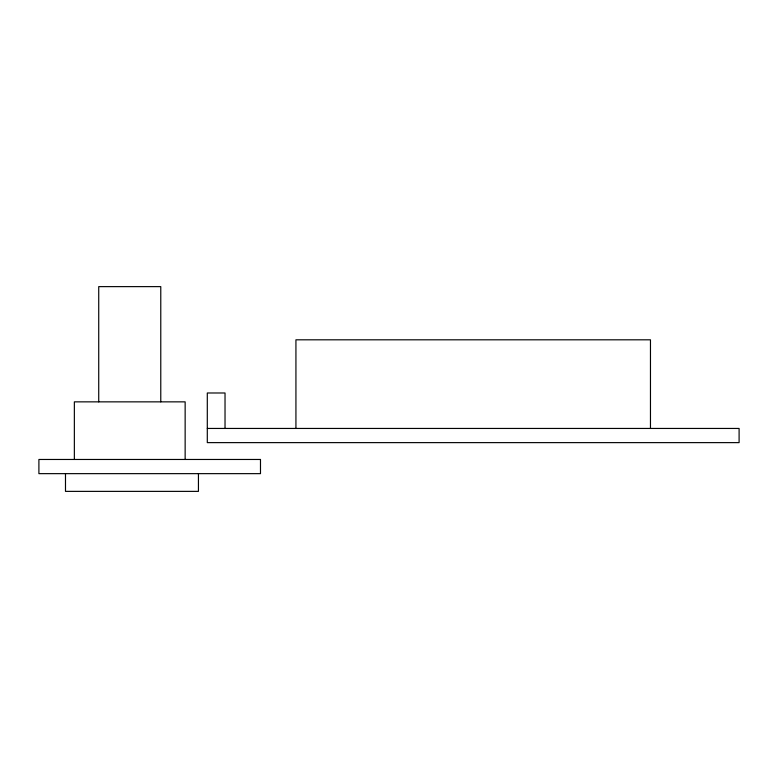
<?xml version="1.0" encoding="UTF-8"?>
<svg xmlns="http://www.w3.org/2000/svg" width="778" height="778" viewBox="0 0 778 778"><rect width="100%" height="100%" fill="white"/><g stroke="black" fill="none" stroke-linecap="round" stroke-linejoin="round"><path stroke-width="1.17" d="M207.298 428.445L739.1 428.445L739.1 442.624L207.298 442.624L207.298 392.987L225.027 392.987L225.027 428.445M650.466 428.445L650.466 339.811L295.932 339.811L295.932 428.445M198.439 473.646L198.439 491.375L65.488 491.375L65.488 473.646M185.145 459.467L185.145 401.856L74.357 401.856L74.357 459.467M160.774 401.856L160.774 286.625L98.728 286.625L98.728 401.856M260.484 459.467L38.9 459.467L38.9 473.646L260.484 473.646L260.484 459.467"/></g></svg>
